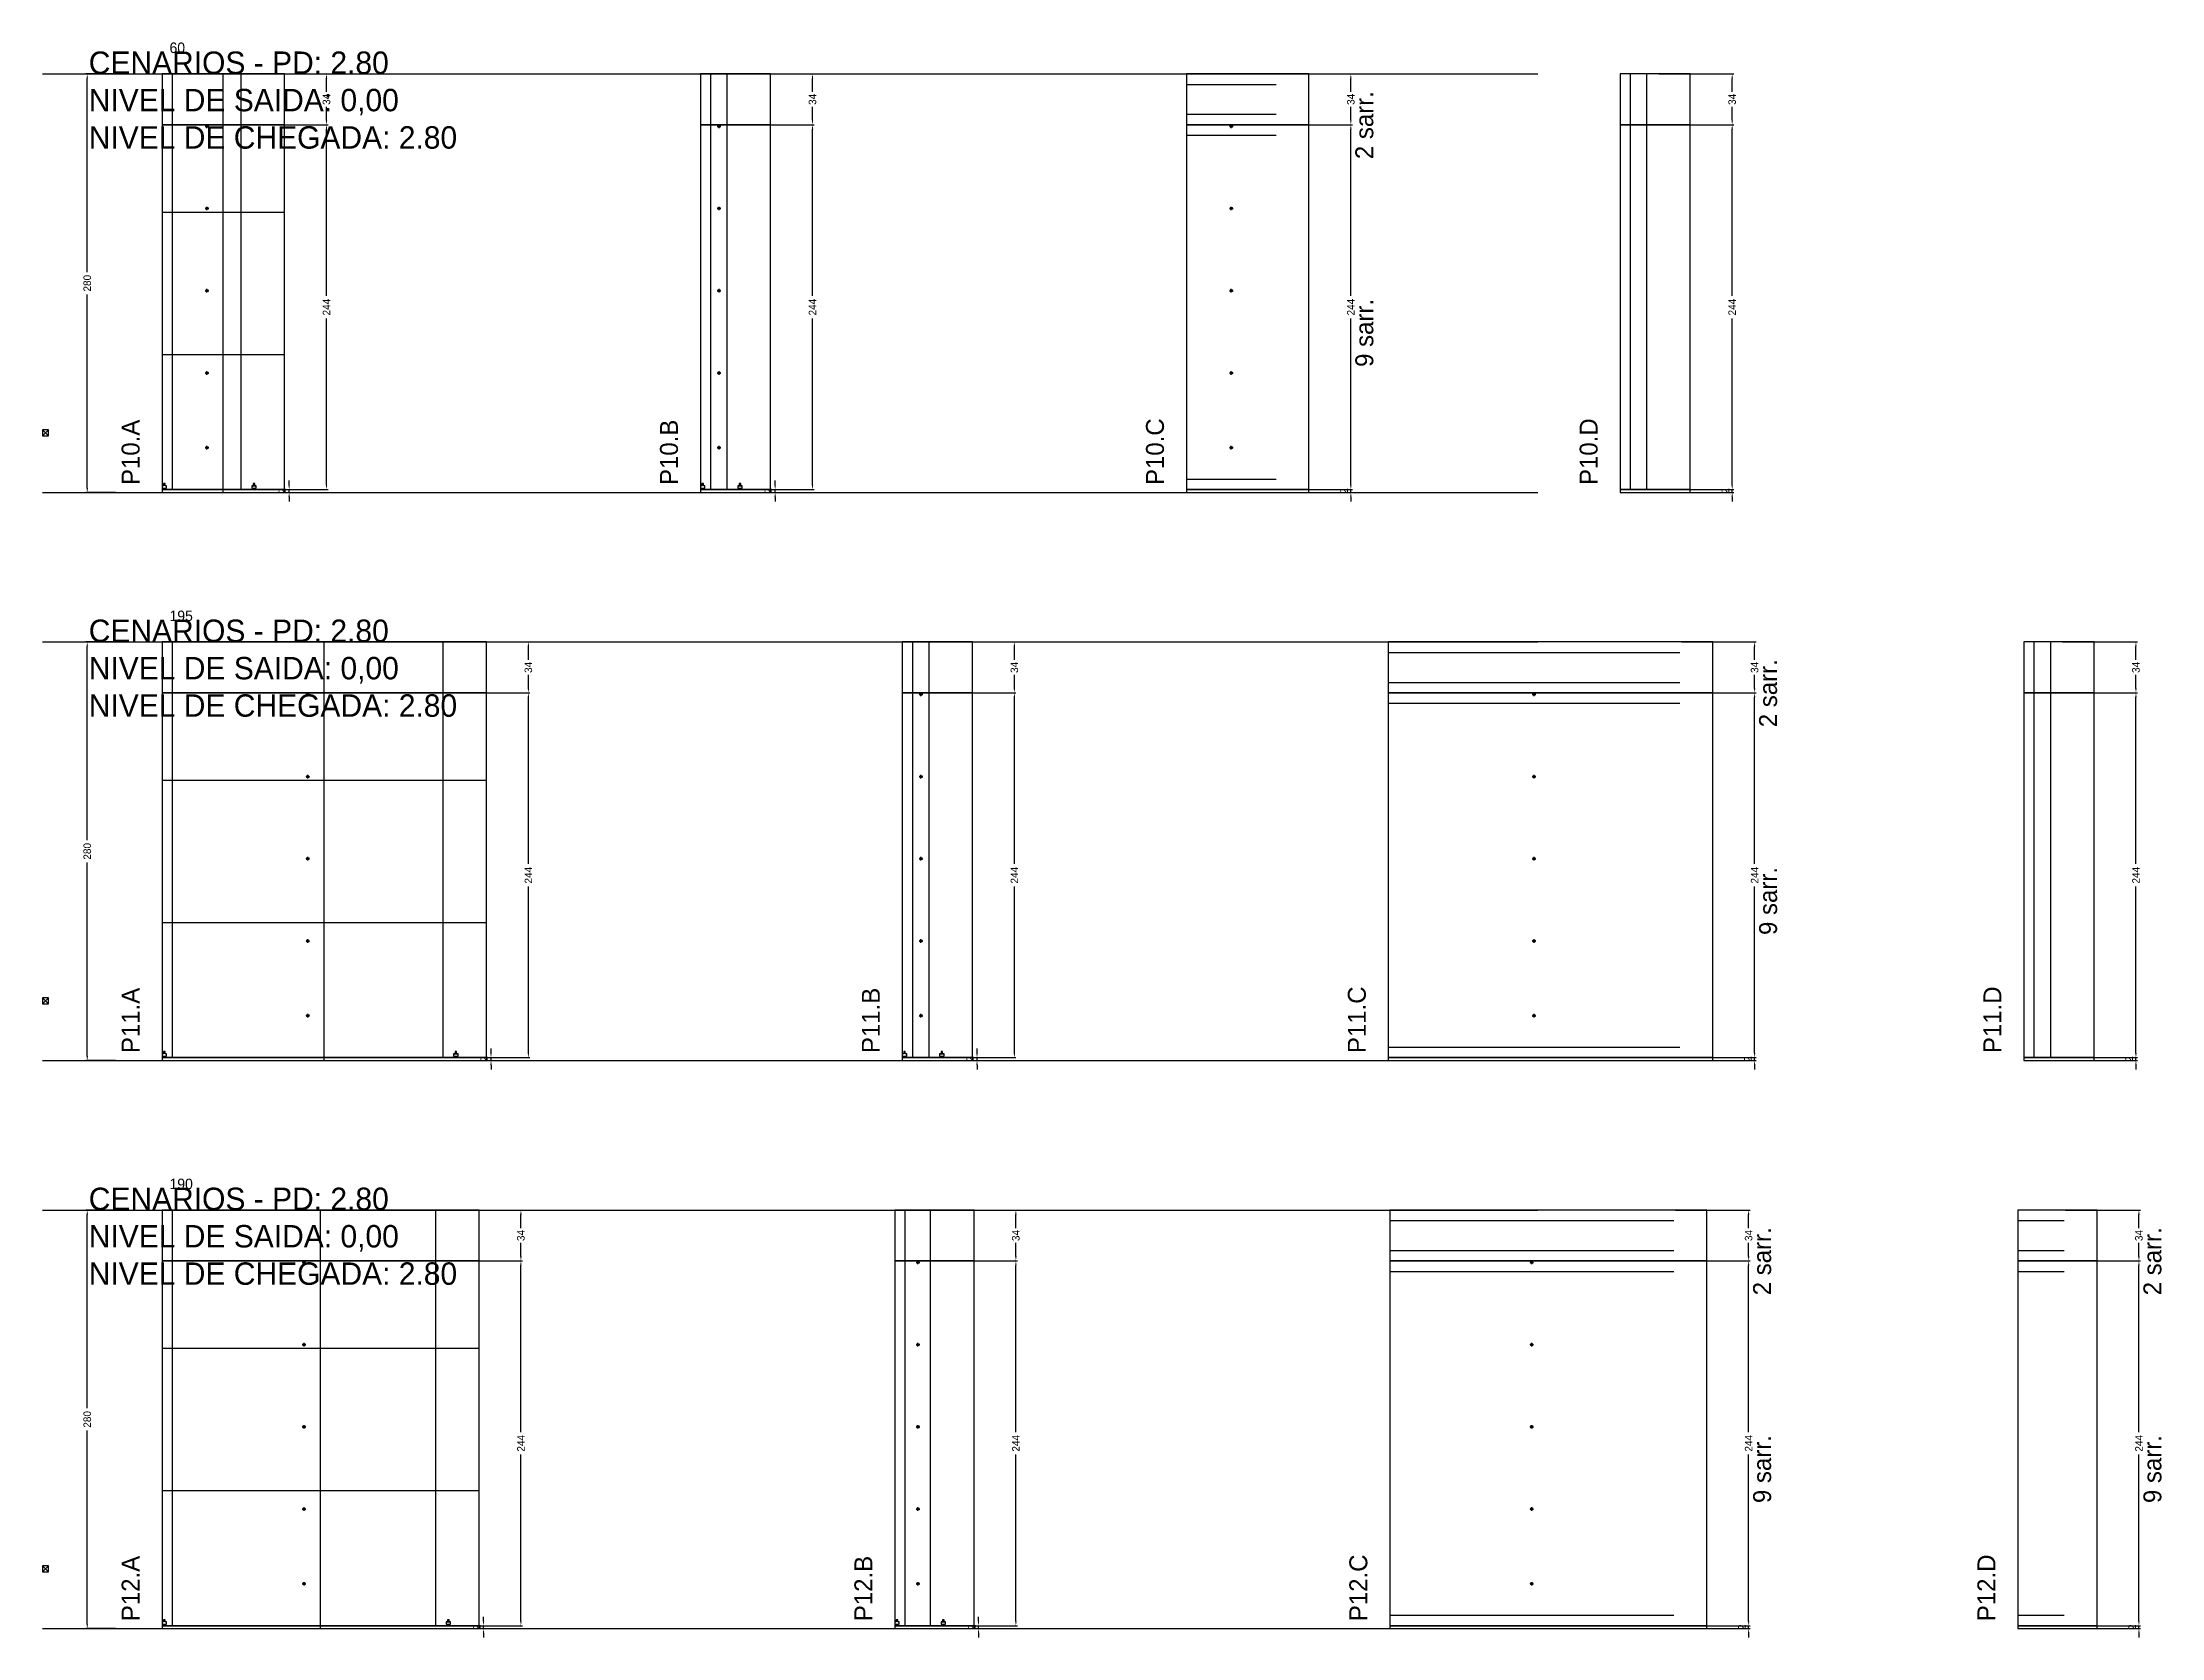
# Model space of a CAD drawing. Header units: centimetres. Extents: x -10500 to 4299, y -38766 to 295.
# Drawn here: x -7000 to -5583, y -4566 to -3499 of the extents above; entities that cross this region are included whole.
import ezdxf

# ---------------------------------------------------------------- set-up
doc = ezdxf.new("R2010")
doc.units = ezdxf.units.CM
doc.linetypes.add('DASHED', pattern=[2, -2])
for name, color, linetype in [('COTA', 241, 'Continuous'), ('COTAS FURACAO', 16, 'Continuous'), ('Madeira', 30, 'Continuous'), ('NOMENCLATURA', 7, 'Continuous'), ('Nível', 160, 'Continuous'), ('Painéis', 200, 'Continuous'), ('Perfil Metálico', 150, 'Continuous'), ('SARR_2.2x7', 40, 'Continuous'), ('texto', 7, 'Continuous')]:
    doc.layers.add(name, color=color, linetype=linetype)
doc.dimstyles.new('PAINEL-NOVA', dxfattribs={"dimtxt": 5, "dimasz": 3, "dimexe": 1, "dimexo": 1, "dimgap": 1, "dimtad": 1, "dimcen": 2.5, "dimazin": 3, "dimtfac": 1, "dimtmove": 0, "dimatfit": 3})

# ---------------------------------------------------------------- blocks, each defined once
blk = doc.blocks.new('_CLOSEDFILLED')
at = {"color": 0, "linetype": 'BYBLOCK'}
blk.add_solid([(-1, 0.16), (0, 0), (-1, -0.16)], dxfattribs=at)
blk = doc.blocks.new('*D251')
for p, q in [((-6951, -3520), (-6971, -3520)), ((-6970, -3652.5), (-6970, -3523)), ((-6970, -3797), (-6970, -3667.5)), ((-6951, -3800), (-6971, -3800))]:
    blk.add_line(p, q)
at = {"layer": 'Defpoints'}
for p in [(-6950, -3520), (-6970, -3800), (-6950, -3800)]:
    blk.add_point(p, dxfattribs=at)
at = {"layer": 'COTA', "xscale": 3, "yscale": 3}
for p, rotation in [((-6970, -3520), 90), ((-6970, -3800), 270)]:
    blk.add_blockref('_CLOSEDFILLED', p, dxfattribs=dict(at, rotation=rotation))
at = {"layer": 'COTA', "insert": (-6970, -3660), "char_height": 5, "attachment_point": 5, "rotation": 90}
blk.add_mtext('280', dxfattribs=at)
blk = doc.blocks.new('MULDURA')
at = {"layer": 'Paineis'}
for p, q in [((0, 0), (4, 4)), ((4, 0), (0, 4))]:
    blk.add_line(p, q, dxfattribs=at)
blk.add_lwpolyline([(0, 0), (4, 0), (4, 4), (0, 4)], close=True, dxfattribs=at)
blk = doc.blocks.new('*D253')
for p, q in [((-6859, -3554), (-6809, -3554)), ((-6810, -3668.5), (-6810, -3557)), ((-6810, -3795), (-6810, -3683.5)), ((-6859, -3798), (-6809, -3798))]:
    blk.add_line(p, q)
at = {"layer": 'Defpoints'}
for p in [(-6860, -3554), (-6860, -3798), (-6810, -3798)]:
    blk.add_point(p, dxfattribs=at)
at = {"layer": 'COTA', "xscale": 3, "yscale": 3}
for p, rotation in [((-6810, -3554), 90), ((-6810, -3798), 270)]:
    blk.add_blockref('_CLOSEDFILLED', p, dxfattribs=dict(at, rotation=rotation))
at = {"layer": 'COTA', "insert": (-6810, -3676), "char_height": 5, "attachment_point": 5, "rotation": 90}
blk.add_mtext('244', dxfattribs=at)
blk = doc.blocks.new('*D254')
for p, q in [((-6859, -3520), (-6809, -3520)), ((-6810, -3532), (-6810, -3523)), ((-6810, -3551), (-6810, -3542)), ((-6859, -3554), (-6809, -3554))]:
    blk.add_line(p, q)
at = {"layer": 'Defpoints'}
for p in [(-6860, -3520), (-6860, -3554), (-6810, -3554)]:
    blk.add_point(p, dxfattribs=at)
at = {"layer": 'COTA', "xscale": 3, "yscale": 3}
for p, rotation in [((-6810, -3520), 90), ((-6810, -3554), 270)]:
    blk.add_blockref('_CLOSEDFILLED', p, dxfattribs=dict(at, rotation=rotation))
at = {"layer": 'COTA', "insert": (-6810, -3537), "char_height": 5, "attachment_point": 5, "rotation": 90}
blk.add_mtext('34', dxfattribs=at)
blk = doc.blocks.new('SLIPTEE')
at = {"layer": 'Paineis'}
blk.add_lwpolyline([(0, 0), (3, 0), (3, 1.5), (2, 1.5), (2, 3), (1, 3), (1, 1.5), (0, 1.5)], close=True, dxfattribs=at)
blk = doc.blocks.new('SLIPTDD')
at = {"layer": 'Paineis'}
blk.add_line((0, 1.5), (3, 1.5), dxfattribs=at)
blk.add_lwpolyline([(0, 0), (3, 0), (3, 1.5), (2, 1.5), (2, 3), (1, 3), (1, 1.5), (0, 1.5)], close=True, dxfattribs=at)
blk = doc.blocks.new('furacao')
at = {"layer": 'COTAS FURACAO'}
for p, q in [((-1.2, 0), (1.2, 0)), ((0, -1.2), (0, 1.2))]:
    blk.add_line(p, q, dxfattribs=at)
blk.add_circle((0, 0), 0.8, dxfattribs=at)
blk = doc.blocks.new('*D256')
for p, q in [((-6534, -3554), (-6484, -3554)), ((-6485, -3668.5), (-6485, -3557)), ((-6485, -3795), (-6485, -3683.5)), ((-6534, -3798), (-6484, -3798))]:
    blk.add_line(p, q)
at = {"layer": 'Defpoints'}
for p in [(-6535, -3554), (-6535, -3798), (-6485, -3798)]:
    blk.add_point(p, dxfattribs=at)
at = {"layer": 'COTA', "xscale": 3, "yscale": 3}
for p, rotation in [((-6485, -3554), 90), ((-6485, -3798), 270)]:
    blk.add_blockref('_CLOSEDFILLED', p, dxfattribs=dict(at, rotation=rotation))
at = {"layer": 'COTA', "insert": (-6485, -3676), "char_height": 5, "attachment_point": 5, "rotation": 90}
blk.add_mtext('244', dxfattribs=at)
blk = doc.blocks.new('*D257')
for p, q in [((-6534, -3520), (-6484, -3520)), ((-6485, -3532), (-6485, -3523)), ((-6485, -3551), (-6485, -3542)), ((-6534, -3554), (-6484, -3554))]:
    blk.add_line(p, q)
at = {"layer": 'Defpoints'}
for p in [(-6535, -3520), (-6535, -3554), (-6485, -3554)]:
    blk.add_point(p, dxfattribs=at)
at = {"layer": 'COTA', "xscale": 3, "yscale": 3}
for p, rotation in [((-6485, -3520), 90), ((-6485, -3554), 270)]:
    blk.add_blockref('_CLOSEDFILLED', p, dxfattribs=dict(at, rotation=rotation))
at = {"layer": 'COTA', "insert": (-6485, -3537), "char_height": 5, "attachment_point": 5, "rotation": 90}
blk.add_mtext('34', dxfattribs=at)
blk = doc.blocks.new('*D259')
for p, q in [((-6174, -3554), (-6124, -3554)), ((-6125, -3668.5), (-6125, -3557)), ((-6125, -3795), (-6125, -3683.5)), ((-6174, -3798), (-6124, -3798))]:
    blk.add_line(p, q)
at = {"layer": 'Defpoints'}
for p in [(-6175, -3554), (-6175, -3798), (-6125, -3798)]:
    blk.add_point(p, dxfattribs=at)
at = {"layer": 'COTA', "xscale": 3, "yscale": 3}
for p, rotation in [((-6125, -3554), 90), ((-6125, -3798), 270)]:
    blk.add_blockref('_CLOSEDFILLED', p, dxfattribs=dict(at, rotation=rotation))
at = {"layer": 'COTA', "insert": (-6125, -3676), "char_height": 5, "attachment_point": 5, "rotation": 90}
blk.add_mtext('244', dxfattribs=at)
blk = doc.blocks.new('*D260')
for p, q in [((-6174, -3520), (-6124, -3520)), ((-6125, -3532), (-6125, -3523)), ((-6125, -3551), (-6125, -3542)), ((-6174, -3554), (-6124, -3554))]:
    blk.add_line(p, q)
at = {"layer": 'Defpoints'}
for p in [(-6175, -3520), (-6175, -3554), (-6125, -3554)]:
    blk.add_point(p, dxfattribs=at)
at = {"layer": 'COTA', "xscale": 3, "yscale": 3}
for p, rotation in [((-6125, -3520), 90), ((-6125, -3554), 270)]:
    blk.add_blockref('_CLOSEDFILLED', p, dxfattribs=dict(at, rotation=rotation))
at = {"layer": 'COTA', "insert": (-6125, -3537), "char_height": 5, "attachment_point": 5, "rotation": 90}
blk.add_mtext('34', dxfattribs=at)
blk = doc.blocks.new('*D262')
for p, q in [((-5919, -3554), (-5869, -3554)), ((-5870, -3668.5), (-5870, -3557)), ((-5870, -3795), (-5870, -3683.5)), ((-5919, -3798), (-5869, -3798))]:
    blk.add_line(p, q)
at = {"layer": 'Defpoints'}
for p in [(-5920, -3554), (-5920, -3798), (-5870, -3798)]:
    blk.add_point(p, dxfattribs=at)
at = {"layer": 'COTA', "xscale": 3, "yscale": 3}
for p, rotation in [((-5870, -3554), 90), ((-5870, -3798), 270)]:
    blk.add_blockref('_CLOSEDFILLED', p, dxfattribs=dict(at, rotation=rotation))
at = {"layer": 'COTA', "insert": (-5870, -3676), "char_height": 5, "attachment_point": 5, "rotation": 90}
blk.add_mtext('244', dxfattribs=at)
blk = doc.blocks.new('*D263')
for p, q in [((-5919, -3520), (-5869, -3520)), ((-5870, -3532), (-5870, -3523)), ((-5870, -3551), (-5870, -3542)), ((-5919, -3554), (-5869, -3554))]:
    blk.add_line(p, q)
at = {"layer": 'Defpoints'}
for p in [(-5920, -3520), (-5920, -3554), (-5870, -3554)]:
    blk.add_point(p, dxfattribs=at)
at = {"layer": 'COTA', "xscale": 3, "yscale": 3}
for p, rotation in [((-5870, -3520), 90), ((-5870, -3554), 270)]:
    blk.add_blockref('_CLOSEDFILLED', p, dxfattribs=dict(at, rotation=rotation))
at = {"layer": 'COTA', "insert": (-5870, -3537), "char_height": 5, "attachment_point": 5, "rotation": 90}
blk.add_mtext('34', dxfattribs=at)
blk = doc.blocks.new('*D277')
for p, q in [((-6951, -3900), (-6971, -3900)), ((-6970, -4032.5), (-6970, -3903)), ((-6970, -4177), (-6970, -4047.5)), ((-6951, -4180), (-6971, -4180))]:
    blk.add_line(p, q)
at = {"layer": 'Defpoints'}
for p in [(-6950, -3900), (-6970, -4180), (-6950, -4180)]:
    blk.add_point(p, dxfattribs=at)
at = {"layer": 'COTA', "xscale": 3, "yscale": 3}
for p, rotation in [((-6970, -3900), 90), ((-6970, -4180), 270)]:
    blk.add_blockref('_CLOSEDFILLED', p, dxfattribs=dict(at, rotation=rotation))
at = {"layer": 'COTA', "insert": (-6970, -4040), "char_height": 5, "attachment_point": 5, "rotation": 90}
blk.add_mtext('280', dxfattribs=at)
blk = doc.blocks.new('*D279')
for p, q in [((-6724, -3934), (-6674, -3934)), ((-6675, -4048.5), (-6675, -3937)), ((-6675, -4175), (-6675, -4063.5)), ((-6724, -4178), (-6674, -4178))]:
    blk.add_line(p, q)
at = {"layer": 'Defpoints'}
for p in [(-6725, -3934), (-6725, -4178), (-6675, -4178)]:
    blk.add_point(p, dxfattribs=at)
at = {"layer": 'COTA', "xscale": 3, "yscale": 3}
for p, rotation in [((-6675, -3934), 90), ((-6675, -4178), 270)]:
    blk.add_blockref('_CLOSEDFILLED', p, dxfattribs=dict(at, rotation=rotation))
at = {"layer": 'COTA', "insert": (-6675, -4056), "char_height": 5, "attachment_point": 5, "rotation": 90}
blk.add_mtext('244', dxfattribs=at)
blk = doc.blocks.new('*D280')
for p, q in [((-6724, -3900), (-6674, -3900)), ((-6675, -3912), (-6675, -3903)), ((-6675, -3931), (-6675, -3922)), ((-6724, -3934), (-6674, -3934))]:
    blk.add_line(p, q)
at = {"layer": 'Defpoints'}
for p in [(-6725, -3900), (-6725, -3934), (-6675, -3934)]:
    blk.add_point(p, dxfattribs=at)
at = {"layer": 'COTA', "xscale": 3, "yscale": 3}
for p, rotation in [((-6675, -3900), 90), ((-6675, -3934), 270)]:
    blk.add_blockref('_CLOSEDFILLED', p, dxfattribs=dict(at, rotation=rotation))
at = {"layer": 'COTA', "insert": (-6675, -3917), "char_height": 5, "attachment_point": 5, "rotation": 90}
blk.add_mtext('34', dxfattribs=at)
blk = doc.blocks.new('*D282')
for p, q in [((-6399, -3934), (-6349, -3934)), ((-6350, -4048.5), (-6350, -3937)), ((-6350, -4175), (-6350, -4063.5)), ((-6399, -4178), (-6349, -4178))]:
    blk.add_line(p, q)
at = {"layer": 'Defpoints'}
for p in [(-6400, -3934), (-6400, -4178), (-6350, -4178)]:
    blk.add_point(p, dxfattribs=at)
at = {"layer": 'COTA', "xscale": 3, "yscale": 3}
for p, rotation in [((-6350, -3934), 90), ((-6350, -4178), 270)]:
    blk.add_blockref('_CLOSEDFILLED', p, dxfattribs=dict(at, rotation=rotation))
at = {"layer": 'COTA', "insert": (-6350, -4056), "char_height": 5, "attachment_point": 5, "rotation": 90}
blk.add_mtext('244', dxfattribs=at)
blk = doc.blocks.new('*D283')
for p, q in [((-6399, -3900), (-6349, -3900)), ((-6350, -3912), (-6350, -3903)), ((-6350, -3931), (-6350, -3922)), ((-6399, -3934), (-6349, -3934))]:
    blk.add_line(p, q)
at = {"layer": 'Defpoints'}
for p in [(-6400, -3900), (-6400, -3934), (-6350, -3934)]:
    blk.add_point(p, dxfattribs=at)
at = {"layer": 'COTA', "xscale": 3, "yscale": 3}
for p, rotation in [((-6350, -3900), 90), ((-6350, -3934), 270)]:
    blk.add_blockref('_CLOSEDFILLED', p, dxfattribs=dict(at, rotation=rotation))
at = {"layer": 'COTA', "insert": (-6350, -3917), "char_height": 5, "attachment_point": 5, "rotation": 90}
blk.add_mtext('34', dxfattribs=at)
blk = doc.blocks.new('*D285')
for p, q in [((-5904, -3934), (-5854, -3934)), ((-5855, -4048.5), (-5855, -3937)), ((-5855, -4175), (-5855, -4063.5)), ((-5904, -4178), (-5854, -4178))]:
    blk.add_line(p, q)
at = {"layer": 'Defpoints'}
for p in [(-5905, -3934), (-5905, -4178), (-5855, -4178)]:
    blk.add_point(p, dxfattribs=at)
at = {"layer": 'COTA', "xscale": 3, "yscale": 3}
for p, rotation in [((-5855, -3934), 90), ((-5855, -4178), 270)]:
    blk.add_blockref('_CLOSEDFILLED', p, dxfattribs=dict(at, rotation=rotation))
at = {"layer": 'COTA', "insert": (-5855, -4056), "char_height": 5, "attachment_point": 5, "rotation": 90}
blk.add_mtext('244', dxfattribs=at)
blk = doc.blocks.new('*D286')
for p, q in [((-5904, -3900), (-5854, -3900)), ((-5855, -3912), (-5855, -3903)), ((-5855, -3931), (-5855, -3922)), ((-5904, -3934), (-5854, -3934))]:
    blk.add_line(p, q)
at = {"layer": 'Defpoints'}
for p in [(-5905, -3900), (-5905, -3934), (-5855, -3934)]:
    blk.add_point(p, dxfattribs=at)
at = {"layer": 'COTA', "xscale": 3, "yscale": 3}
for p, rotation in [((-5855, -3900), 90), ((-5855, -3934), 270)]:
    blk.add_blockref('_CLOSEDFILLED', p, dxfattribs=dict(at, rotation=rotation))
at = {"layer": 'COTA', "insert": (-5855, -3917), "char_height": 5, "attachment_point": 5, "rotation": 90}
blk.add_mtext('34', dxfattribs=at)
blk = doc.blocks.new('*D288')
for p, q in [((-5649, -3934), (-5599, -3934)), ((-5600, -4048.5), (-5600, -3937)), ((-5600, -4175), (-5600, -4063.5)), ((-5649, -4178), (-5599, -4178))]:
    blk.add_line(p, q)
at = {"layer": 'Defpoints'}
for p in [(-5650, -3934), (-5650, -4178), (-5600, -4178)]:
    blk.add_point(p, dxfattribs=at)
at = {"layer": 'COTA', "xscale": 3, "yscale": 3}
for p, rotation in [((-5600, -3934), 90), ((-5600, -4178), 270)]:
    blk.add_blockref('_CLOSEDFILLED', p, dxfattribs=dict(at, rotation=rotation))
at = {"layer": 'COTA', "insert": (-5600, -4056), "char_height": 5, "attachment_point": 5, "rotation": 90}
blk.add_mtext('244', dxfattribs=at)
blk = doc.blocks.new('*D289')
for p, q in [((-5649, -3900), (-5599, -3900)), ((-5600, -3912), (-5600, -3903)), ((-5600, -3931), (-5600, -3922)), ((-5649, -3934), (-5599, -3934))]:
    blk.add_line(p, q)
at = {"layer": 'Defpoints'}
for p in [(-5650, -3900), (-5650, -3934), (-5600, -3934)]:
    blk.add_point(p, dxfattribs=at)
at = {"layer": 'COTA', "xscale": 3, "yscale": 3}
for p, rotation in [((-5600, -3900), 90), ((-5600, -3934), 270)]:
    blk.add_blockref('_CLOSEDFILLED', p, dxfattribs=dict(at, rotation=rotation))
at = {"layer": 'COTA', "insert": (-5600, -3917), "char_height": 5, "attachment_point": 5, "rotation": 90}
blk.add_mtext('34', dxfattribs=at)
blk = doc.blocks.new('*D311')
for p, q in [((-6951, -4280), (-6971, -4280)), ((-6970, -4412.5), (-6970, -4283)), ((-6970, -4557), (-6970, -4427.5)), ((-6951, -4560), (-6971, -4560))]:
    blk.add_line(p, q)
at = {"layer": 'Defpoints'}
for p in [(-6950, -4280), (-6970, -4560), (-6950, -4560)]:
    blk.add_point(p, dxfattribs=at)
at = {"layer": 'COTA', "xscale": 3, "yscale": 3}
for p, rotation in [((-6970, -4280), 90), ((-6970, -4560), 270)]:
    blk.add_blockref('_CLOSEDFILLED', p, dxfattribs=dict(at, rotation=rotation))
at = {"layer": 'COTA', "insert": (-6970, -4420), "char_height": 5, "attachment_point": 5, "rotation": 90}
blk.add_mtext('280', dxfattribs=at)
blk = doc.blocks.new('*D313')
for p, q in [((-6729, -4314), (-6679, -4314)), ((-6680, -4428.5), (-6680, -4317)), ((-6680, -4555), (-6680, -4443.5)), ((-6729, -4558), (-6679, -4558))]:
    blk.add_line(p, q)
at = {"layer": 'Defpoints'}
for p in [(-6730, -4314), (-6730, -4558), (-6680, -4558)]:
    blk.add_point(p, dxfattribs=at)
at = {"layer": 'COTA', "xscale": 3, "yscale": 3}
for p, rotation in [((-6680, -4314), 90), ((-6680, -4558), 270)]:
    blk.add_blockref('_CLOSEDFILLED', p, dxfattribs=dict(at, rotation=rotation))
at = {"layer": 'COTA', "insert": (-6680, -4436), "char_height": 5, "attachment_point": 5, "rotation": 90}
blk.add_mtext('244', dxfattribs=at)
blk = doc.blocks.new('*D314')
for p, q in [((-6729, -4280), (-6679, -4280)), ((-6680, -4292), (-6680, -4283)), ((-6680, -4311), (-6680, -4302)), ((-6729, -4314), (-6679, -4314))]:
    blk.add_line(p, q)
at = {"layer": 'Defpoints'}
for p in [(-6730, -4280), (-6730, -4314), (-6680, -4314)]:
    blk.add_point(p, dxfattribs=at)
at = {"layer": 'COTA', "xscale": 3, "yscale": 3}
for p, rotation in [((-6680, -4280), 90), ((-6680, -4314), 270)]:
    blk.add_blockref('_CLOSEDFILLED', p, dxfattribs=dict(at, rotation=rotation))
at = {"layer": 'COTA', "insert": (-6680, -4297), "char_height": 5, "attachment_point": 5, "rotation": 90}
blk.add_mtext('34', dxfattribs=at)
blk = doc.blocks.new('*D316')
for p, q in [((-6398, -4314), (-6348, -4314)), ((-6349, -4428.5), (-6349, -4317)), ((-6349, -4555), (-6349, -4443.5)), ((-6398, -4558), (-6348, -4558))]:
    blk.add_line(p, q)
at = {"layer": 'Defpoints'}
for p in [(-6399, -4314), (-6399, -4558), (-6349, -4558)]:
    blk.add_point(p, dxfattribs=at)
at = {"layer": 'COTA', "xscale": 3, "yscale": 3}
for p, rotation in [((-6349, -4314), 90), ((-6349, -4558), 270)]:
    blk.add_blockref('_CLOSEDFILLED', p, dxfattribs=dict(at, rotation=rotation))
at = {"layer": 'COTA', "insert": (-6349, -4436), "char_height": 5, "attachment_point": 5, "rotation": 90}
blk.add_mtext('244', dxfattribs=at)
blk = doc.blocks.new('*D317')
for p, q in [((-6398, -4280), (-6348, -4280)), ((-6349, -4292), (-6349, -4283)), ((-6349, -4311), (-6349, -4302)), ((-6398, -4314), (-6348, -4314))]:
    blk.add_line(p, q)
at = {"layer": 'Defpoints'}
for p in [(-6399, -4280), (-6399, -4314), (-6349, -4314)]:
    blk.add_point(p, dxfattribs=at)
at = {"layer": 'COTA', "xscale": 3, "yscale": 3}
for p, rotation in [((-6349, -4280), 90), ((-6349, -4314), 270)]:
    blk.add_blockref('_CLOSEDFILLED', p, dxfattribs=dict(at, rotation=rotation))
at = {"layer": 'COTA', "insert": (-6349, -4297), "char_height": 5, "attachment_point": 5, "rotation": 90}
blk.add_mtext('34', dxfattribs=at)
blk = doc.blocks.new('*D319')
for p, q in [((-5908, -4314), (-5858, -4314)), ((-5859, -4428.5), (-5859, -4317)), ((-5859, -4555), (-5859, -4443.5)), ((-5908, -4558), (-5858, -4558))]:
    blk.add_line(p, q)
at = {"layer": 'Defpoints'}
for p in [(-5909, -4314), (-5909, -4558), (-5859, -4558)]:
    blk.add_point(p, dxfattribs=at)
at = {"layer": 'COTA', "xscale": 3, "yscale": 3}
for p, rotation in [((-5859, -4314), 90), ((-5859, -4558), 270)]:
    blk.add_blockref('_CLOSEDFILLED', p, dxfattribs=dict(at, rotation=rotation))
at = {"layer": 'COTA', "insert": (-5859, -4436), "char_height": 5, "attachment_point": 5, "rotation": 90}
blk.add_mtext('244', dxfattribs=at)
blk = doc.blocks.new('*D320')
for p, q in [((-5908, -4280), (-5858, -4280)), ((-5859, -4292), (-5859, -4283)), ((-5859, -4311), (-5859, -4302)), ((-5908, -4314), (-5858, -4314))]:
    blk.add_line(p, q)
at = {"layer": 'Defpoints'}
for p in [(-5909, -4280), (-5909, -4314), (-5859, -4314)]:
    blk.add_point(p, dxfattribs=at)
at = {"layer": 'COTA', "xscale": 3, "yscale": 3}
for p, rotation in [((-5859, -4280), 90), ((-5859, -4314), 270)]:
    blk.add_blockref('_CLOSEDFILLED', p, dxfattribs=dict(at, rotation=rotation))
at = {"layer": 'COTA', "insert": (-5859, -4297), "char_height": 5, "attachment_point": 5, "rotation": 90}
blk.add_mtext('34', dxfattribs=at)
blk = doc.blocks.new('*D322')
for p, q in [((-5647, -4314), (-5597, -4314)), ((-5598, -4428.5), (-5598, -4317)), ((-5598, -4555), (-5598, -4443.5)), ((-5647, -4558), (-5597, -4558))]:
    blk.add_line(p, q)
at = {"layer": 'Defpoints'}
for p in [(-5648, -4314), (-5648, -4558), (-5598, -4558)]:
    blk.add_point(p, dxfattribs=at)
at = {"layer": 'COTA', "xscale": 3, "yscale": 3}
for p, rotation in [((-5598, -4314), 90), ((-5598, -4558), 270)]:
    blk.add_blockref('_CLOSEDFILLED', p, dxfattribs=dict(at, rotation=rotation))
at = {"layer": 'COTA', "insert": (-5598, -4436), "char_height": 5, "attachment_point": 5, "rotation": 90}
blk.add_mtext('244', dxfattribs=at)
blk = doc.blocks.new('*D323')
for p, q in [((-5647, -4280), (-5597, -4280)), ((-5598, -4292), (-5598, -4283)), ((-5598, -4311), (-5598, -4302)), ((-5647, -4314), (-5597, -4314))]:
    blk.add_line(p, q)
at = {"layer": 'Defpoints'}
for p in [(-5648, -4280), (-5648, -4314), (-5598, -4314)]:
    blk.add_point(p, dxfattribs=at)
at = {"layer": 'COTA', "xscale": 3, "yscale": 3}
for p, rotation in [((-5598, -4280), 90), ((-5598, -4314), 270)]:
    blk.add_blockref('_CLOSEDFILLED', p, dxfattribs=dict(at, rotation=rotation))
at = {"layer": 'COTA', "insert": (-5598, -4297), "char_height": 5, "attachment_point": 5, "rotation": 90}
blk.add_mtext('34', dxfattribs=at)

msp = doc.modelspace()

# ---------------------------------------------------------------- linework, layer by layer
at = {"layer": 'Madeira'}
for points in [[(-6920, -3612.4), (-6838, -3612.4)], [(-6920, -3707.6), (-6838, -3707.6)], [(-6920, -3992.4), (-6703, -3992.4)], [(-6920, -4087.6), (-6703, -4087.6)], [(-6920, -4372.4), (-6708, -4372.4)], [(-6920, -4467.6), (-6708, -4467.6)]]:
    msp.add_lwpolyline(points, dxfattribs=at)
at = {"layer": 'Nível', "linetype": 'DASHED'}
for points in [[(-7000, -3520), (-6000, -3520)], [(-7000, -3800), (-6000, -3800)], [(-7000, -3900), (-6000, -3900)], [(-7000, -4180), (-6000, -4180)], [(-7000, -4280), (-6000, -4280)], [(-7000, -4560), (-6000, -4560)]]:
    msp.add_lwpolyline(points, dxfattribs=at)
at = {"layer": 'Painéis'}
for points in [[(-6920, -3554), (-6838, -3554), (-6838, -3520), (-6920, -3520)], [(-6920, -3800), (-6838, -3800), (-6838, -3520), (-6920, -3520)], [(-6560, -3554), (-6513, -3554), (-6513, -3520), (-6560, -3520)], [(-6235, -3554), (-6153, -3554), (-6153, -3520), (-6235, -3520)], [(-5945, -3554), (-5898, -3554), (-5898, -3520), (-5945, -3520)], [(-6920, -3798), (-6838, -3798), (-6838, -3554), (-6920, -3554)], [(-6560, -3798), (-6513, -3798), (-6513, -3554), (-6560, -3554)], [(-6235, -3798), (-6153, -3798), (-6153, -3554), (-6235, -3554)], [(-5945, -3798), (-5898, -3798), (-5898, -3554), (-5945, -3554)], [(-6920, -3800), (-6838, -3800), (-6838, -3798), (-6920, -3798)], [(-6560, -3800), (-6513, -3800), (-6513, -3798), (-6560, -3798)], [(-6235, -3800), (-6153, -3800), (-6153, -3798), (-6235, -3798)], [(-5945, -3800), (-5898, -3800), (-5898, -3798), (-5945, -3798)], [(-6920, -3934), (-6703, -3934), (-6703, -3900), (-6920, -3900)], [(-6920, -4180), (-6703, -4180), (-6703, -3900), (-6920, -3900)], [(-6425, -3934), (-6378, -3934), (-6378, -3900), (-6425, -3900)], [(-6100, -3934), (-5883, -3934), (-5883, -3900), (-6100, -3900)], [(-5675, -3934), (-5628, -3934), (-5628, -3900), (-5675, -3900)], [(-6920, -4178), (-6703, -4178), (-6703, -3934), (-6920, -3934)], [(-6425, -4178), (-6378, -4178), (-6378, -3934), (-6425, -3934)], [(-6100, -4178), (-5883, -4178), (-5883, -3934), (-6100, -3934)], [(-5675, -4178), (-5628, -4178), (-5628, -3934), (-5675, -3934)], [(-6920, -4180), (-6703, -4180), (-6703, -4178), (-6920, -4178)], [(-6425, -4180), (-6378, -4180), (-6378, -4178), (-6425, -4178)], [(-6100, -4180), (-5883, -4180), (-5883, -4178), (-6100, -4178)], [(-5675, -4180), (-5628, -4180), (-5628, -4178), (-5675, -4178)], [(-6920, -4314), (-6708, -4314), (-6708, -4280), (-6920, -4280)], [(-6920, -4560), (-6708, -4560), (-6708, -4280), (-6920, -4280)], [(-6430, -4314), (-6377, -4314), (-6377, -4280), (-6430, -4280)], [(-6099, -4314), (-5887, -4314), (-5887, -4280), (-6099, -4280)], [(-5679, -4314), (-5626, -4314), (-5626, -4280), (-5679, -4280)], [(-6920, -4558), (-6708, -4558), (-6708, -4314), (-6920, -4314)], [(-6430, -4558), (-6377, -4558), (-6377, -4314), (-6430, -4314)], [(-6099, -4558), (-5887, -4558), (-5887, -4314), (-6099, -4314)], [(-5679, -4558), (-5626, -4558), (-5626, -4314), (-5679, -4314)], [(-6920, -4560), (-6708, -4560), (-6708, -4558), (-6920, -4558)], [(-6430, -4560), (-6377, -4560), (-6377, -4558), (-6430, -4558)], [(-6099, -4560), (-5887, -4560), (-5887, -4558), (-6099, -4558)], [(-5679, -4560), (-5626, -4560), (-5626, -4558), (-5679, -4558)]]:
    msp.add_lwpolyline(points, close=True, dxfattribs=at)
at = {"layer": 'Perfil Metálico'}
for p, q in [((-6879, -3800), (-6879, -3520)), ((-6811.5, -4180), (-6811.5, -3900)), ((-6814, -4560), (-6814, -4280))]:
    msp.add_line(p, q, dxfattribs=at)
at = {"layer": 'SARR_2.2x7'}
for points in [[(-6913, -3554), (-6913, -3520)], [(-6867, -3554), (-6867, -3520)], [(-6553, -3554), (-6553, -3520)], [(-6542, -3554), (-6542, -3520)], [(-6235, -3527), (-6175, -3527)], [(-5938, -3554), (-5938, -3520)], [(-5927, -3554), (-5927, -3520)], [(-6235, -3547), (-6175, -3547)], [(-6235, -3561), (-6175, -3561)], [(-6235, -3791), (-6175, -3791)], [(-6913, -3934), (-6913, -3900)], [(-6732, -3934), (-6732, -3900)], [(-6418, -3934), (-6418, -3900)], [(-6407, -3934), (-6407, -3900)], [(-6100, -3907), (-5905, -3907)], [(-5668, -3934), (-5668, -3900)], [(-5657, -3934), (-5657, -3900)], [(-6100, -3927), (-5905, -3927)], [(-6100, -3941), (-5905, -3941)], [(-6100, -4171), (-5905, -4171)], [(-6913, -4314), (-6913, -4280)], [(-6737, -4314), (-6737, -4280)], [(-6423, -4314), (-6423, -4280)], [(-6406, -4314), (-6406, -4280)], [(-6099, -4287), (-5909, -4287)], [(-5679, -4287), (-5648, -4287)], [(-6099, -4307), (-5909, -4307)], [(-5679, -4307), (-5648, -4307)], [(-6099, -4321), (-5909, -4321)], [(-5679, -4321), (-5648, -4321)], [(-6099, -4551), (-5909, -4551)], [(-5679, -4551), (-5648, -4551)]]:
    msp.add_lwpolyline(points, dxfattribs=at)
at = {"layer": 'SARR_2.2x7', "linetype": 'DASHED'}
for points in [[(-6913, -3798), (-6913, -3554)], [(-6867, -3798), (-6867, -3554)], [(-6553, -3798), (-6553, -3554)], [(-6542, -3798), (-6542, -3554)], [(-5938, -3798), (-5938, -3554)], [(-5927, -3798), (-5927, -3554)], [(-6913, -4178), (-6913, -3934)], [(-6732, -4178), (-6732, -3934)], [(-6418, -4178), (-6418, -3934)], [(-6407, -4178), (-6407, -3934)], [(-5668, -4178), (-5668, -3934)], [(-5657, -4178), (-5657, -3934)], [(-6913, -4558), (-6913, -4314)], [(-6737, -4558), (-6737, -4314)], [(-6423, -4558), (-6423, -4314)], [(-6406, -4558), (-6406, -4314)]]:
    msp.add_lwpolyline(points, dxfattribs=at)

# ---------------------------------------------------------------- block references
at = {"layer": 'COTA'}
for name, p in [('furacao', (-6890, -3555)), ('furacao', (-6547.5, -3555)), ('furacao', (-6205, -3555)), ('furacao', (-6890, -3610)), ('furacao', (-6547.5, -3610)), ('furacao', (-6205, -3610)), ('furacao', (-6890, -3665)), ('furacao', (-6547.5, -3665)), ('furacao', (-6205, -3665)), ('furacao', (-6890, -3720)), ('furacao', (-6547.5, -3720)), ('furacao', (-6205, -3720)), ('MULDURA', (-7000, -3762)), ('furacao', (-6890, -3770)), ('furacao', (-6547.5, -3770)), ('furacao', (-6205, -3770)), ('SLIPTEE', (-6920, -3797)), ('SLIPTDD', (-6860, -3797)), ('SLIPTEE', (-6560, -3797)), ('SLIPTDD', (-6535, -3797)), ('furacao', (-6822.5, -3935)), ('furacao', (-6412.5, -3935)), ('furacao', (-6002.5, -3935)), ('furacao', (-6822.5, -3990)), ('furacao', (-6412.5, -3990)), ('furacao', (-6002.5, -3990)), ('furacao', (-6822.5, -4045)), ('furacao', (-6412.5, -4045)), ('furacao', (-6002.5, -4045)), ('furacao', (-6822.5, -4100)), ('furacao', (-6412.5, -4100)), ('furacao', (-6002.5, -4100)), ('MULDURA', (-7000, -4142)), ('furacao', (-6822.5, -4150)), ('furacao', (-6412.5, -4150)), ('furacao', (-6002.5, -4150)), ('SLIPTEE', (-6920, -4177)), ('SLIPTDD', (-6725, -4177)), ('SLIPTEE', (-6425, -4177)), ('SLIPTDD', (-6400, -4177)), ('furacao', (-6825, -4315)), ('furacao', (-6414.5, -4315)), ('furacao', (-6004, -4315)), ('furacao', (-6825, -4370)), ('furacao', (-6414.5, -4370)), ('furacao', (-6004, -4370)), ('furacao', (-6825, -4425)), ('furacao', (-6414.5, -4425)), ('furacao', (-6004, -4425)), ('furacao', (-6825, -4480)), ('furacao', (-6414.5, -4480)), ('furacao', (-6004, -4480)), ('MULDURA', (-7000, -4522)), ('furacao', (-6825, -4530)), ('furacao', (-6414.5, -4530)), ('furacao', (-6004, -4530)), ('SLIPTEE', (-6920, -4557)), ('SLIPTDD', (-6730, -4557)), ('SLIPTEE', (-6430, -4557)), ('SLIPTDD', (-6399, -4557))]:
    msp.add_blockref(name, p, dxfattribs=at)

# ---------------------------------------------------------------- texts
at = {"layer": 'NOMENCLATURA'}
for s, p in [('CENARIOS - PD: 2.80', (-6969, -3520)), ('NIVEL DE SAIDA: 0,00', (-6969, -3545)), ('NIVEL DE CHEGADA: 2.80', (-6969, -3570)), ('CENARIOS - PD: 2.80', (-6969, -3900)), ('NIVEL DE SAIDA: 0,00', (-6969, -3925)), ('NIVEL DE CHEGADA: 2.80', (-6969, -3950)), ('CENARIOS - PD: 2.80', (-6969, -4280)), ('NIVEL DE SAIDA: 0,00', (-6969, -4305)), ('NIVEL DE CHEGADA: 2.80', (-6969, -4330))]:
    msp.add_text(s, height=15, dxfattribs=at).set_placement(p)
for s, p in [('2 sarr.', (-6110, -3577)), ('9 sarr.', (-6110, -3716)), ('P10.A', (-6935, -3795)), ('P10.B', (-6575, -3795)), ('P10.C', (-6250, -3795)), ('P10.D', (-5960, -3795)), ('2 sarr.', (-5840, -3957)), ('9 sarr.', (-5840, -4096)), ('P11.A', (-6935, -4175)), ('P11.B', (-6440, -4175)), ('P11.C', (-6115, -4175)), ('P11.D', (-5690, -4175)), ('2 sarr.', (-5844, -4337)), ('2 sarr.', (-5583, -4337)), ('9 sarr.', (-5844, -4476)), ('9 sarr.', (-5583, -4476)), ('P12.A', (-6935, -4555)), ('P12.B', (-6445, -4555)), ('P12.C', (-6114, -4555)), ('P12.D', (-5694, -4555))]:
    msp.add_text(s, height=12, rotation=90, dxfattribs=at).set_placement(p)
at = {"layer": 'texto'}
for s, p in [('60', (-6915, -3506)), ('195', (-6915, -3886)), ('190', (-6915, -4266))]:
    msp.add_text(s, height=7, dxfattribs=at).set_placement(p)

# ---------------------------------------------------------------- dimensions: what is measured, and where the dimension line sits
at = {"layer": 'COTA'}
for base, p1, p2, picture, middle in [((-6970, -3800), (-6950, -3800), (-6950, -3520), '*D251', (-6970, -3660)), ((-6810, -3554), (-6860, -3554), (-6860, -3520), '*D254', (-6810, -3537)), ((-6485, -3554), (-6535, -3554), (-6535, -3520), '*D257', (-6485, -3537)), ((-6125, -3554), (-6175, -3554), (-6175, -3520), '*D260', (-6125, -3537)), ((-5870, -3554), (-5920, -3554), (-5920, -3520), '*D263', (-5870, -3537)), ((-6810, -3798), (-6860, -3798), (-6860, -3554), '*D253', (-6810, -3676)), ((-6485, -3798), (-6535, -3798), (-6535, -3554), '*D256', (-6485, -3676)), ((-6125, -3798), (-6175, -3798), (-6175, -3554), '*D259', (-6125, -3676)), ((-5870, -3798), (-5920, -3798), (-5920, -3554), '*D262', (-5870, -3676)), ((-6970, -4180), (-6950, -4180), (-6950, -3900), '*D277', (-6970, -4040)), ((-6675, -3934), (-6725, -3934), (-6725, -3900), '*D280', (-6675, -3917)), ((-6350, -3934), (-6400, -3934), (-6400, -3900), '*D283', (-6350, -3917)), ((-5855, -3934), (-5905, -3934), (-5905, -3900), '*D286', (-5855, -3917)), ((-5600, -3934), (-5650, -3934), (-5650, -3900), '*D289', (-5600, -3917)), ((-6675, -4178), (-6725, -4178), (-6725, -3934), '*D279', (-6675, -4056)), ((-6350, -4178), (-6400, -4178), (-6400, -3934), '*D282', (-6350, -4056)), ((-5855, -4178), (-5905, -4178), (-5905, -3934), '*D285', (-5855, -4056)), ((-5600, -4178), (-5650, -4178), (-5650, -3934), '*D288', (-5600, -4056)), ((-6970, -4560), (-6950, -4560), (-6950, -4280), '*D311', (-6970, -4420)), ((-6680, -4314), (-6730, -4314), (-6730, -4280), '*D314', (-6680, -4297)), ((-6349, -4314), (-6399, -4314), (-6399, -4280), '*D317', (-6349, -4297)), ((-5859, -4314), (-5909, -4314), (-5909, -4280), '*D320', (-5859, -4297)), ((-5598, -4314), (-5648, -4314), (-5648, -4280), '*D323', (-5598, -4297)), ((-6680, -4558), (-6730, -4558), (-6730, -4314), '*D313', (-6680, -4436)), ((-6349, -4558), (-6399, -4558), (-6399, -4314), '*D316', (-6349, -4436)), ((-5859, -4558), (-5909, -4558), (-5909, -4314), '*D319', (-5859, -4436)), ((-5598, -4558), (-5648, -4558), (-5648, -4314), '*D322', (-5598, -4436))]:
    dim = msp.add_linear_dim(base=base, p1=p1, p2=p2, angle=90, dimstyle='PAINEL-NOVA', dxfattribs=at)
    dim.commit()
    dim.dimension.update_dxf_attribs({"geometry": picture, "text_midpoint": middle})
for base, p1, p2 in [((-6835, -3800), (-6860, -3800), (-6860, -3798)), ((-6510, -3800), (-6535, -3800), (-6535, -3798)), ((-6125, -3800), (-6175, -3800), (-6175, -3798)), ((-5870, -3800), (-5920, -3800), (-5920, -3798)), ((-6700, -4180), (-6725, -4180), (-6725, -4178)), ((-6375, -4180), (-6400, -4180), (-6400, -4178)), ((-5855, -4180), (-5905, -4180), (-5905, -4178)), ((-5600, -4180), (-5650, -4180), (-5650, -4178)), ((-6705, -4560), (-6730, -4560), (-6730, -4558)), ((-6374, -4560), (-6399, -4560), (-6399, -4558)), ((-5859, -4560), (-5909, -4560), (-5909, -4558)), ((-5598, -4560), (-5648, -4560), (-5648, -4558))]:
    msp.add_linear_dim(base=base, p1=p1, p2=p2, angle=90, dimstyle='PAINEL-NOVA', dxfattribs=at).render()

doc.saveas('drawing.dxf')
